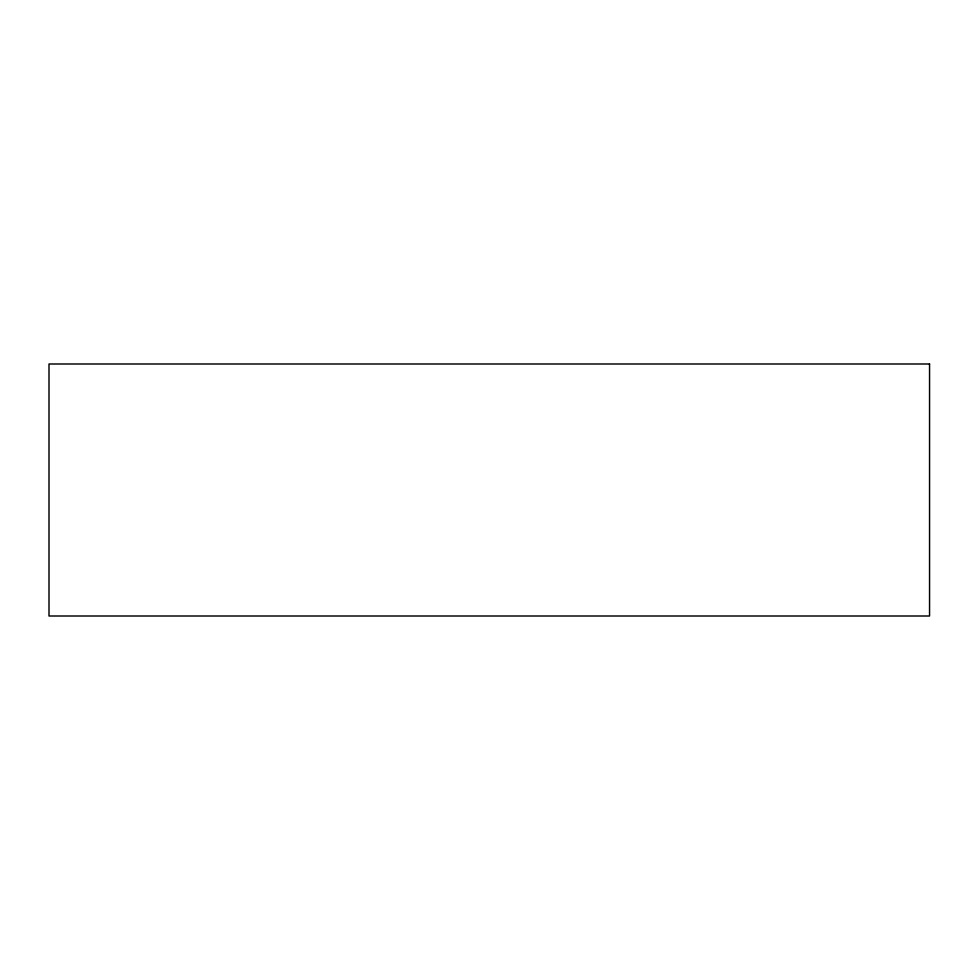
<?xml version="1.0" encoding="UTF-8"?>
<svg xmlns="http://www.w3.org/2000/svg" width="980" height="980" viewBox="0 0 980 980"><rect width="100%" height="100%" fill="white"/><g stroke="black" fill="none" stroke-linecap="round" stroke-linejoin="round"><path stroke-width="1.47" d="M929.555 363.997L49 363.997L49 616.004L929.555 616.004L929.555 363.997"/></g></svg>
